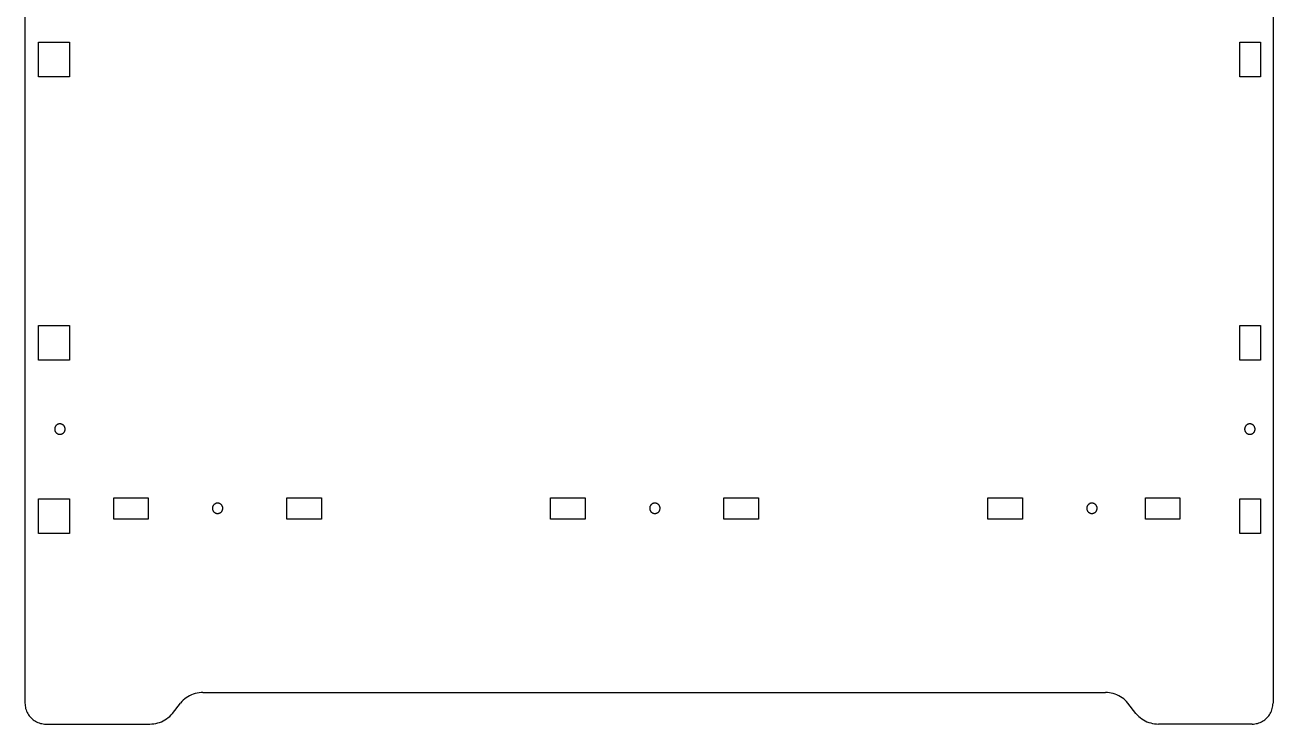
# Model space of a CAD drawing. Header units: centimetres. Extents: x 0 to 166, y 0 to 213.
# Drawn here: x 129.29 to 165.29, y 40.52 to 60.69 of the extents above; entities that cross this region are included whole.
import ezdxf

# ---------------------------------------------------------------- set-up
doc = ezdxf.new("R2010")
doc.units = ezdxf.units.CM
doc.header["$MEASUREMENT"] = 0
doc.layers.add('222 mks tft28 sbase dual 6mm v2_222 mks tft28 sbase dual 6mm', color=7, linetype='Continuous')

msp = doc.modelspace()

# ---------------------------------------------------------------- linework, layer by layer
at = {"layer": '222 mks tft28 sbase dual 6mm v2_222 mks tft28 sbase dual 6mm'}
for p, q in [((129.291, 79.253), (129.291, 41.122)), ((165.291, 79.253), (165.291, 41.122)), ((129.679, 60.193), (130.579, 60.193)), ((129.679, 59.193), (129.679, 60.193)), ((130.579, 60.193), (130.579, 59.193)), ((164.329, 60.193), (164.931, 60.193)), ((164.329, 59.193), (164.329, 60.193)), ((164.931, 60.193), (164.931, 59.193)), ((130.579, 59.193), (129.679, 59.193)), ((164.931, 59.193), (164.329, 59.193)), ((129.679, 52.021), (130.579, 52.021)), ((129.679, 51.021), (129.679, 52.021)), ((130.579, 52.021), (130.579, 51.021)), ((164.329, 52.021), (164.931, 52.021)), ((164.329, 51.021), (164.329, 52.021)), ((164.931, 52.021), (164.931, 51.021)), ((130.579, 51.021), (129.679, 51.021)), ((164.931, 51.021), (164.329, 51.021)), ((130.15, 49.049), (130.149, 49.04)), ((130.149, 49.04), (130.149, 49.03)), ((130.149, 49.03), (130.149, 49.02)), ((130.149, 49.02), (130.15, 49.01)), ((130.152, 49.059), (130.15, 49.049)), ((130.15, 49.01), (130.152, 49.001)), ((130.154, 49.069), (130.152, 49.059)), ((130.152, 49.001), (130.154, 48.991)), ((130.157, 49.078), (130.154, 49.069)), ((130.154, 48.991), (130.157, 48.982)), ((130.16, 49.087), (130.157, 49.078)), ((130.157, 48.982), (130.16, 48.972)), ((130.164, 49.096), (130.16, 49.087)), ((130.16, 48.972), (130.164, 48.963)), ((130.169, 49.105), (130.164, 49.096)), ((130.164, 48.963), (130.169, 48.955)), ((130.174, 49.113), (130.169, 49.105)), ((130.18, 49.121), (130.174, 49.113)), ((130.186, 49.129), (130.18, 49.121)), ((130.193, 49.136), (130.186, 49.129)), ((130.2, 49.143), (130.193, 49.136)), ((130.208, 49.149), (130.2, 49.143)), ((130.216, 49.154), (130.208, 49.149)), ((130.224, 49.16), (130.216, 49.154)), ((130.233, 49.164), (130.224, 49.16)), ((130.242, 49.168), (130.233, 49.164)), ((130.251, 49.172), (130.242, 49.168)), ((130.26, 49.175), (130.251, 49.172)), ((130.27, 49.177), (130.26, 49.175)), ((130.279, 49.178), (130.27, 49.177)), ((130.289, 49.179), (130.279, 49.178)), ((130.299, 49.18), (130.289, 49.179)), ((130.309, 49.179), (130.299, 49.18)), ((130.318, 49.178), (130.309, 49.179)), ((130.328, 49.177), (130.318, 49.178)), ((130.338, 49.175), (130.328, 49.177)), ((130.347, 49.172), (130.338, 49.175)), ((130.356, 49.168), (130.347, 49.172)), ((130.365, 49.164), (130.356, 49.168)), ((130.374, 49.16), (130.365, 49.164)), ((130.382, 49.154), (130.374, 49.16)), ((130.39, 49.149), (130.382, 49.154)), ((130.398, 49.143), (130.39, 49.149)), ((130.405, 49.136), (130.398, 49.143)), ((130.412, 49.129), (130.405, 49.136)), ((130.418, 49.121), (130.412, 49.129)), ((130.424, 49.113), (130.418, 49.121)), ((130.429, 49.105), (130.424, 49.113)), ((130.433, 49.096), (130.429, 49.105)), ((130.429, 48.955), (130.433, 48.963)), ((130.437, 49.087), (130.433, 49.096)), ((130.433, 48.963), (130.437, 48.972)), ((130.441, 49.078), (130.437, 49.087)), ((130.437, 48.972), (130.441, 48.982)), ((130.444, 49.069), (130.441, 49.078)), ((130.441, 48.982), (130.444, 48.991)), ((130.446, 49.059), (130.444, 49.069)), ((130.444, 48.991), (130.446, 49.001)), ((130.448, 49.049), (130.446, 49.059)), ((130.446, 49.001), (130.448, 49.01)), ((130.449, 49.04), (130.448, 49.049)), ((130.448, 49.01), (130.449, 49.02)), ((130.449, 49.03), (130.449, 49.04)), ((130.449, 49.02), (130.449, 49.03)), ((164.473, 49.049), (164.472, 49.04)), ((164.472, 49.04), (164.472, 49.03)), ((164.472, 49.03), (164.472, 49.02)), ((164.472, 49.02), (164.473, 49.01)), ((164.475, 49.059), (164.473, 49.049)), ((164.473, 49.01), (164.475, 49.001)), ((164.477, 49.069), (164.475, 49.059)), ((164.475, 49.001), (164.477, 48.991)), ((164.48, 49.078), (164.477, 49.069)), ((164.477, 48.991), (164.48, 48.982)), ((164.483, 49.087), (164.48, 49.078)), ((164.48, 48.982), (164.483, 48.972)), ((164.487, 49.096), (164.483, 49.087)), ((164.483, 48.972), (164.487, 48.963)), ((164.492, 49.105), (164.487, 49.096)), ((164.487, 48.963), (164.492, 48.955)), ((164.497, 49.113), (164.492, 49.105)), ((164.503, 49.121), (164.497, 49.113)), ((164.509, 49.129), (164.503, 49.121)), ((164.516, 49.136), (164.509, 49.129)), ((164.523, 49.143), (164.516, 49.136)), ((164.531, 49.149), (164.523, 49.143)), ((164.538, 49.154), (164.531, 49.149)), ((164.547, 49.16), (164.538, 49.154)), ((164.555, 49.164), (164.547, 49.16)), ((164.564, 49.168), (164.555, 49.164)), ((164.574, 49.172), (164.564, 49.168)), ((164.583, 49.175), (164.574, 49.172)), ((164.593, 49.177), (164.583, 49.175)), ((164.602, 49.178), (164.593, 49.177)), ((164.612, 49.179), (164.602, 49.178)), ((164.622, 49.18), (164.612, 49.179)), ((164.632, 49.179), (164.622, 49.18)), ((164.641, 49.178), (164.632, 49.179)), ((164.651, 49.177), (164.641, 49.178)), ((164.661, 49.175), (164.651, 49.177)), ((164.67, 49.172), (164.661, 49.175)), ((164.679, 49.168), (164.67, 49.172)), ((164.688, 49.164), (164.679, 49.168)), ((164.697, 49.16), (164.688, 49.164)), ((164.705, 49.154), (164.697, 49.16)), ((164.713, 49.149), (164.705, 49.154)), ((164.721, 49.143), (164.713, 49.149)), ((164.728, 49.136), (164.721, 49.143)), ((164.735, 49.129), (164.728, 49.136)), ((164.741, 49.121), (164.735, 49.129)), ((164.747, 49.113), (164.741, 49.121)), ((164.752, 49.105), (164.747, 49.113)), ((164.756, 49.096), (164.752, 49.105)), ((164.752, 48.955), (164.756, 48.963)), ((164.76, 49.087), (164.756, 49.096)), ((164.756, 48.963), (164.76, 48.972)), ((164.764, 49.078), (164.76, 49.087)), ((164.76, 48.972), (164.764, 48.982)), ((164.767, 49.069), (164.764, 49.078)), ((164.764, 48.982), (164.767, 48.991)), ((164.769, 49.059), (164.767, 49.069)), ((164.767, 48.991), (164.769, 49.001)), ((164.771, 49.049), (164.769, 49.059)), ((164.769, 49.001), (164.771, 49.01)), ((164.772, 49.04), (164.771, 49.049)), ((164.771, 49.01), (164.772, 49.02)), ((164.772, 49.03), (164.772, 49.04)), ((164.772, 49.02), (164.772, 49.03)), ((130.169, 48.955), (130.174, 48.946)), ((130.174, 48.946), (130.18, 48.938)), ((130.18, 48.938), (130.186, 48.931)), ((130.186, 48.931), (130.193, 48.924)), ((130.193, 48.924), (130.2, 48.917)), ((130.2, 48.917), (130.208, 48.911)), ((130.208, 48.911), (130.216, 48.905)), ((130.216, 48.905), (130.224, 48.9)), ((130.224, 48.9), (130.233, 48.895)), ((130.233, 48.895), (130.242, 48.891)), ((130.242, 48.891), (130.251, 48.888)), ((130.251, 48.888), (130.26, 48.885)), ((130.26, 48.885), (130.27, 48.883)), ((130.27, 48.883), (130.279, 48.881)), ((130.279, 48.881), (130.289, 48.88)), ((130.289, 48.88), (130.299, 48.88)), ((130.299, 48.88), (130.309, 48.88)), ((130.309, 48.88), (130.318, 48.881)), ((130.318, 48.881), (130.328, 48.883)), ((130.328, 48.883), (130.338, 48.885)), ((130.338, 48.885), (130.347, 48.888)), ((130.347, 48.888), (130.356, 48.891)), ((130.356, 48.891), (130.365, 48.895)), ((130.365, 48.895), (130.374, 48.9)), ((130.374, 48.9), (130.382, 48.905)), ((130.382, 48.905), (130.39, 48.911)), ((130.39, 48.911), (130.398, 48.917)), ((130.398, 48.917), (130.405, 48.924)), ((130.405, 48.924), (130.412, 48.931)), ((130.412, 48.931), (130.418, 48.938)), ((130.418, 48.938), (130.424, 48.946)), ((130.424, 48.946), (130.429, 48.955)), ((164.492, 48.955), (164.497, 48.946)), ((164.497, 48.946), (164.503, 48.938)), ((164.503, 48.938), (164.509, 48.931)), ((164.509, 48.931), (164.516, 48.924)), ((164.516, 48.924), (164.523, 48.917)), ((164.523, 48.917), (164.531, 48.911)), ((164.531, 48.911), (164.538, 48.905)), ((164.538, 48.905), (164.547, 48.9)), ((164.547, 48.9), (164.555, 48.895)), ((164.555, 48.895), (164.564, 48.891)), ((164.564, 48.891), (164.574, 48.888)), ((164.574, 48.888), (164.583, 48.885)), ((164.583, 48.885), (164.593, 48.883)), ((164.593, 48.883), (164.602, 48.881)), ((164.602, 48.881), (164.612, 48.88)), ((164.612, 48.88), (164.622, 48.88)), ((164.622, 48.88), (164.632, 48.88)), ((164.632, 48.88), (164.641, 48.881)), ((164.641, 48.881), (164.651, 48.883)), ((164.651, 48.883), (164.661, 48.885)), ((164.661, 48.885), (164.67, 48.888)), ((164.67, 48.888), (164.679, 48.891)), ((164.679, 48.891), (164.688, 48.895)), ((164.688, 48.895), (164.697, 48.9)), ((164.697, 48.9), (164.705, 48.905)), ((164.705, 48.905), (164.713, 48.911)), ((164.713, 48.911), (164.721, 48.917)), ((164.721, 48.917), (164.728, 48.924)), ((164.728, 48.924), (164.735, 48.931)), ((164.735, 48.931), (164.741, 48.938)), ((164.741, 48.938), (164.747, 48.946)), ((164.747, 48.946), (164.752, 48.955)), ((129.679, 47.021), (130.579, 47.021)), ((129.679, 46.021), (129.679, 47.021)), ((130.579, 47.021), (130.579, 46.021)), ((131.857, 47.051), (132.841, 47.051)), ((131.857, 46.431), (131.857, 47.051)), ((132.841, 47.051), (132.841, 46.431)), ((134.71, 46.802), (134.706, 46.793)), ((134.714, 46.811), (134.71, 46.802)), ((134.718, 46.819), (134.714, 46.811)), ((134.723, 46.828), (134.718, 46.819)), ((134.729, 46.836), (134.723, 46.828)), ((134.735, 46.843), (134.729, 46.836)), ((134.742, 46.85), (134.735, 46.843)), ((134.749, 46.857), (134.742, 46.85)), ((134.757, 46.863), (134.749, 46.857)), ((134.765, 46.869), (134.757, 46.863)), ((134.773, 46.874), (134.765, 46.869)), ((134.782, 46.879), (134.773, 46.874)), ((134.791, 46.883), (134.782, 46.879)), ((134.8, 46.886), (134.791, 46.883)), ((134.809, 46.889), (134.8, 46.886)), ((134.819, 46.892), (134.809, 46.889)), ((134.829, 46.893), (134.819, 46.892)), ((134.838, 46.894), (134.829, 46.893)), ((134.848, 46.894), (134.838, 46.894)), ((134.858, 46.894), (134.848, 46.894)), ((134.868, 46.893), (134.858, 46.894)), ((134.877, 46.892), (134.868, 46.893)), ((134.887, 46.889), (134.877, 46.892)), ((134.896, 46.886), (134.887, 46.889)), ((134.906, 46.883), (134.896, 46.886)), ((134.914, 46.879), (134.906, 46.883)), ((134.923, 46.874), (134.914, 46.879)), ((134.931, 46.869), (134.923, 46.874)), ((134.939, 46.863), (134.931, 46.869)), ((134.947, 46.857), (134.939, 46.863)), ((134.954, 46.85), (134.947, 46.857)), ((134.961, 46.843), (134.954, 46.85)), ((134.967, 46.836), (134.961, 46.843)), ((134.973, 46.828), (134.967, 46.836)), ((134.978, 46.819), (134.973, 46.828)), ((134.983, 46.811), (134.978, 46.819)), ((134.987, 46.802), (134.983, 46.811)), ((134.99, 46.793), (134.987, 46.802)), ((136.846, 47.051), (137.841, 47.051)), ((136.846, 46.431), (136.846, 47.051)), ((137.841, 47.051), (137.841, 46.431)), ((144.454, 46.431), (144.454, 47.051)), ((144.454, 47.051), (145.451, 47.051)), ((145.451, 47.051), (145.451, 46.431)), ((147.322, 46.802), (147.319, 46.793)), ((147.326, 46.811), (147.322, 46.802)), ((147.331, 46.819), (147.326, 46.811)), ((147.336, 46.828), (147.331, 46.819)), ((147.342, 46.836), (147.336, 46.828)), ((147.348, 46.843), (147.342, 46.836)), ((147.355, 46.85), (147.348, 46.843)), ((147.362, 46.857), (147.355, 46.85)), ((147.369, 46.863), (147.362, 46.857)), ((147.377, 46.869), (147.369, 46.863)), ((147.386, 46.874), (147.377, 46.869)), ((147.394, 46.879), (147.386, 46.874)), ((147.403, 46.883), (147.394, 46.879)), ((147.412, 46.886), (147.403, 46.883)), ((147.422, 46.889), (147.412, 46.886)), ((147.431, 46.892), (147.422, 46.889)), ((147.441, 46.893), (147.431, 46.892)), ((147.451, 46.894), (147.441, 46.893)), ((147.461, 46.894), (147.451, 46.894)), ((147.47, 46.894), (147.461, 46.894)), ((147.48, 46.893), (147.47, 46.894)), ((147.49, 46.892), (147.48, 46.893)), ((147.499, 46.889), (147.49, 46.892)), ((147.509, 46.886), (147.499, 46.889)), ((147.518, 46.883), (147.509, 46.886)), ((147.527, 46.879), (147.518, 46.883)), ((147.536, 46.874), (147.527, 46.879)), ((147.544, 46.869), (147.536, 46.874)), ((147.552, 46.863), (147.544, 46.869)), ((147.56, 46.857), (147.552, 46.863)), ((147.567, 46.85), (147.56, 46.857)), ((147.573, 46.843), (147.567, 46.85)), ((147.58, 46.836), (147.573, 46.843)), ((147.585, 46.828), (147.58, 46.836)), ((147.591, 46.819), (147.585, 46.828)), ((147.595, 46.811), (147.591, 46.819)), ((147.599, 46.802), (147.595, 46.811)), ((147.603, 46.793), (147.599, 46.802)), ((149.453, 47.051), (150.451, 47.051)), ((149.453, 46.431), (149.453, 47.051)), ((150.451, 47.051), (150.451, 46.431)), ((157.061, 47.051), (158.06, 47.051)), ((157.061, 46.431), (157.061, 47.051)), ((158.06, 47.051), (158.06, 46.431)), ((159.929, 46.802), (159.925, 46.793)), ((159.933, 46.811), (159.929, 46.802)), ((159.937, 46.819), (159.933, 46.811)), ((159.943, 46.828), (159.937, 46.819)), ((159.948, 46.836), (159.943, 46.828)), ((159.955, 46.843), (159.948, 46.836)), ((159.961, 46.85), (159.955, 46.843)), ((159.968, 46.857), (159.961, 46.85)), ((159.976, 46.863), (159.968, 46.857)), ((159.984, 46.869), (159.976, 46.863)), ((159.992, 46.874), (159.984, 46.869)), ((160.001, 46.879), (159.992, 46.874)), ((160.01, 46.883), (160.001, 46.879)), ((160.019, 46.886), (160.01, 46.883)), ((160.029, 46.889), (160.019, 46.886)), ((160.038, 46.892), (160.029, 46.889)), ((160.048, 46.893), (160.038, 46.892)), ((160.058, 46.894), (160.048, 46.893)), ((160.067, 46.894), (160.058, 46.894)), ((160.077, 46.894), (160.067, 46.894)), ((160.087, 46.893), (160.077, 46.894)), ((160.097, 46.892), (160.087, 46.893)), ((160.106, 46.889), (160.097, 46.892)), ((160.116, 46.886), (160.106, 46.889)), ((160.125, 46.883), (160.116, 46.886)), ((160.134, 46.879), (160.125, 46.883)), ((160.142, 46.874), (160.134, 46.879)), ((160.151, 46.869), (160.142, 46.874)), ((160.159, 46.863), (160.151, 46.869)), ((160.166, 46.857), (160.159, 46.863)), ((160.173, 46.85), (160.166, 46.857)), ((160.18, 46.843), (160.173, 46.85)), ((160.186, 46.836), (160.18, 46.843)), ((160.192, 46.828), (160.186, 46.836)), ((160.197, 46.819), (160.192, 46.828)), ((160.202, 46.811), (160.197, 46.819)), ((160.206, 46.802), (160.202, 46.811)), ((160.209, 46.793), (160.206, 46.802)), ((161.614, 47.051), (162.599, 47.051)), ((161.614, 46.431), (161.614, 47.051)), ((162.599, 47.051), (162.599, 46.431)), ((164.329, 47.021), (164.931, 47.021)), ((164.329, 46.021), (164.329, 47.021)), ((164.931, 47.021), (164.931, 46.021)), ((134.699, 46.764), (134.698, 46.754)), ((134.698, 46.754), (134.698, 46.744)), ((134.698, 46.744), (134.698, 46.735)), ((134.698, 46.735), (134.699, 46.725)), ((134.701, 46.774), (134.699, 46.764)), ((134.699, 46.725), (134.701, 46.715)), ((134.703, 46.783), (134.701, 46.774)), ((134.701, 46.715), (134.703, 46.706)), ((134.706, 46.793), (134.703, 46.783)), ((134.703, 46.706), (134.706, 46.696)), ((134.706, 46.696), (134.71, 46.687)), ((134.71, 46.687), (134.714, 46.678)), ((134.714, 46.678), (134.718, 46.669)), ((134.718, 46.669), (134.723, 46.661)), ((134.723, 46.661), (134.729, 46.653)), ((134.729, 46.653), (134.735, 46.646)), ((134.735, 46.646), (134.742, 46.638)), ((134.742, 46.638), (134.749, 46.632)), ((134.749, 46.632), (134.757, 46.625)), ((134.757, 46.625), (134.765, 46.62)), ((134.765, 46.62), (134.773, 46.615)), ((134.773, 46.615), (134.782, 46.61)), ((134.782, 46.61), (134.791, 46.606)), ((134.791, 46.606), (134.8, 46.602)), ((134.8, 46.602), (134.809, 46.6)), ((134.809, 46.6), (134.819, 46.597)), ((134.819, 46.597), (134.829, 46.596)), ((134.829, 46.596), (134.838, 46.595)), ((134.838, 46.595), (134.848, 46.594)), ((134.848, 46.594), (134.858, 46.595)), ((134.858, 46.595), (134.868, 46.596)), ((134.868, 46.596), (134.877, 46.597)), ((134.877, 46.597), (134.887, 46.6)), ((134.887, 46.6), (134.896, 46.602)), ((134.896, 46.602), (134.906, 46.606)), ((134.906, 46.606), (134.914, 46.61)), ((134.914, 46.61), (134.923, 46.615)), ((134.923, 46.615), (134.931, 46.62)), ((134.931, 46.62), (134.939, 46.625)), ((134.939, 46.625), (134.947, 46.632)), ((134.947, 46.632), (134.954, 46.638)), ((134.954, 46.638), (134.961, 46.646)), ((134.961, 46.646), (134.967, 46.653)), ((134.967, 46.653), (134.973, 46.661)), ((134.973, 46.661), (134.978, 46.669)), ((134.978, 46.669), (134.983, 46.678)), ((134.983, 46.678), (134.987, 46.687)), ((134.987, 46.687), (134.99, 46.696)), ((134.993, 46.783), (134.99, 46.793)), ((134.99, 46.696), (134.993, 46.706)), ((134.995, 46.774), (134.993, 46.783)), ((134.993, 46.706), (134.995, 46.715)), ((134.997, 46.764), (134.995, 46.774)), ((134.995, 46.715), (134.997, 46.725)), ((134.998, 46.754), (134.997, 46.764)), ((134.997, 46.725), (134.998, 46.735)), ((134.998, 46.744), (134.998, 46.754)), ((134.998, 46.735), (134.998, 46.744)), ((147.312, 46.764), (147.311, 46.754)), ((147.311, 46.754), (147.311, 46.744)), ((147.311, 46.744), (147.311, 46.735)), ((147.311, 46.735), (147.312, 46.725)), ((147.314, 46.774), (147.312, 46.764)), ((147.312, 46.725), (147.314, 46.715)), ((147.316, 46.783), (147.314, 46.774)), ((147.314, 46.715), (147.316, 46.706)), ((147.319, 46.793), (147.316, 46.783)), ((147.316, 46.706), (147.319, 46.696)), ((147.319, 46.696), (147.322, 46.687)), ((147.322, 46.687), (147.326, 46.678)), ((147.326, 46.678), (147.331, 46.669)), ((147.331, 46.669), (147.336, 46.661)), ((147.336, 46.661), (147.342, 46.653)), ((147.342, 46.653), (147.348, 46.646)), ((147.348, 46.646), (147.355, 46.638)), ((147.355, 46.638), (147.362, 46.632)), ((147.362, 46.632), (147.369, 46.625)), ((147.369, 46.625), (147.377, 46.62)), ((147.377, 46.62), (147.386, 46.615)), ((147.386, 46.615), (147.394, 46.61)), ((147.394, 46.61), (147.403, 46.606)), ((147.403, 46.606), (147.412, 46.602)), ((147.412, 46.602), (147.422, 46.6)), ((147.422, 46.6), (147.431, 46.597)), ((147.431, 46.597), (147.441, 46.596)), ((147.441, 46.596), (147.451, 46.595)), ((147.451, 46.595), (147.461, 46.594)), ((147.461, 46.594), (147.47, 46.595)), ((147.47, 46.595), (147.48, 46.596)), ((147.48, 46.596), (147.49, 46.597)), ((147.49, 46.597), (147.499, 46.6)), ((147.499, 46.6), (147.509, 46.602)), ((147.509, 46.602), (147.518, 46.606)), ((147.518, 46.606), (147.527, 46.61)), ((147.527, 46.61), (147.536, 46.615)), ((147.536, 46.615), (147.544, 46.62)), ((147.544, 46.62), (147.552, 46.625)), ((147.552, 46.625), (147.56, 46.632)), ((147.56, 46.632), (147.567, 46.638)), ((147.567, 46.638), (147.573, 46.646)), ((147.573, 46.646), (147.58, 46.653)), ((147.58, 46.653), (147.585, 46.661)), ((147.585, 46.661), (147.591, 46.669)), ((147.591, 46.669), (147.595, 46.678)), ((147.595, 46.678), (147.599, 46.687)), ((147.599, 46.687), (147.603, 46.696)), ((147.606, 46.783), (147.603, 46.793)), ((147.603, 46.696), (147.606, 46.706)), ((147.608, 46.774), (147.606, 46.783)), ((147.606, 46.706), (147.608, 46.715)), ((147.609, 46.764), (147.608, 46.774)), ((147.608, 46.715), (147.609, 46.725)), ((147.61, 46.754), (147.609, 46.764)), ((147.609, 46.725), (147.61, 46.735)), ((147.611, 46.744), (147.61, 46.754)), ((147.61, 46.735), (147.611, 46.744)), ((159.918, 46.754), (159.917, 46.744)), ((159.917, 46.744), (159.918, 46.735)), ((159.919, 46.764), (159.918, 46.754)), ((159.918, 46.735), (159.919, 46.725)), ((159.92, 46.774), (159.919, 46.764)), ((159.919, 46.725), (159.92, 46.715)), ((159.922, 46.783), (159.92, 46.774)), ((159.92, 46.715), (159.922, 46.706)), ((159.925, 46.793), (159.922, 46.783)), ((159.922, 46.706), (159.925, 46.696)), ((159.925, 46.696), (159.929, 46.687)), ((159.929, 46.687), (159.933, 46.678)), ((159.933, 46.678), (159.937, 46.669)), ((159.937, 46.669), (159.943, 46.661)), ((159.943, 46.661), (159.948, 46.653)), ((159.948, 46.653), (159.955, 46.646)), ((159.955, 46.646), (159.961, 46.638)), ((159.961, 46.638), (159.968, 46.632)), ((159.968, 46.632), (159.976, 46.625)), ((159.976, 46.625), (159.984, 46.62)), ((159.984, 46.62), (159.992, 46.615)), ((159.992, 46.615), (160.001, 46.61)), ((160.001, 46.61), (160.01, 46.606)), ((160.01, 46.606), (160.019, 46.602)), ((160.019, 46.602), (160.029, 46.6)), ((160.029, 46.6), (160.038, 46.597)), ((160.038, 46.597), (160.048, 46.596)), ((160.048, 46.596), (160.058, 46.595)), ((160.058, 46.595), (160.067, 46.594)), ((160.067, 46.594), (160.077, 46.595)), ((160.077, 46.595), (160.087, 46.596)), ((160.087, 46.596), (160.097, 46.597)), ((160.097, 46.597), (160.106, 46.6)), ((160.106, 46.6), (160.116, 46.602)), ((160.116, 46.602), (160.125, 46.606)), ((160.125, 46.606), (160.134, 46.61)), ((160.134, 46.61), (160.142, 46.615)), ((160.142, 46.615), (160.151, 46.62)), ((160.151, 46.62), (160.159, 46.625)), ((160.159, 46.625), (160.166, 46.632)), ((160.166, 46.632), (160.173, 46.638)), ((160.173, 46.638), (160.18, 46.646)), ((160.18, 46.646), (160.186, 46.653)), ((160.186, 46.653), (160.192, 46.661)), ((160.192, 46.661), (160.197, 46.669)), ((160.197, 46.669), (160.202, 46.678)), ((160.202, 46.678), (160.206, 46.687)), ((160.206, 46.687), (160.209, 46.696)), ((160.212, 46.783), (160.209, 46.793)), ((160.209, 46.696), (160.212, 46.706)), ((160.214, 46.774), (160.212, 46.783)), ((160.212, 46.706), (160.214, 46.715)), ((160.216, 46.764), (160.214, 46.774)), ((160.214, 46.715), (160.216, 46.725)), ((160.217, 46.754), (160.216, 46.764)), ((160.216, 46.725), (160.217, 46.735)), ((160.217, 46.744), (160.217, 46.754)), ((160.217, 46.735), (160.217, 46.744)), ((132.841, 46.431), (131.857, 46.431)), ((137.841, 46.431), (136.846, 46.431)), ((145.451, 46.431), (144.454, 46.431)), ((150.451, 46.431), (149.453, 46.431)), ((158.06, 46.431), (157.061, 46.431)), ((162.599, 46.431), (161.614, 46.431)), ((130.579, 46.021), (129.679, 46.021)), ((164.931, 46.021), (164.329, 46.021)), ((134.201, 41.401), (134.146, 41.384)), ((134.256, 41.414), (134.201, 41.401)), ((134.312, 41.423), (134.256, 41.414)), ((134.369, 41.429), (134.312, 41.423)), ((134.426, 41.431), (134.369, 41.429)), ((134.426, 41.431), (160.455, 41.431)), ((160.512, 41.429), (160.455, 41.431)), ((160.569, 41.423), (160.512, 41.429)), ((160.625, 41.414), (160.569, 41.423)), ((160.681, 41.401), (160.625, 41.414)), ((160.735, 41.384), (160.681, 41.401)), ((129.291, 41.122), (129.292, 41.083)), ((129.292, 41.083), (129.296, 41.044)), ((129.296, 41.044), (129.302, 41.005)), ((133.546, 40.826), (133.775, 41.127)), ((133.813, 41.17), (133.775, 41.127)), ((133.854, 41.21), (133.813, 41.17)), ((133.898, 41.247), (133.854, 41.21)), ((133.943, 41.281), (133.898, 41.247)), ((133.991, 41.311), (133.943, 41.281)), ((134.041, 41.339), (133.991, 41.311)), ((134.093, 41.363), (134.041, 41.339)), ((134.146, 41.384), (134.093, 41.363)), ((160.788, 41.363), (160.735, 41.384)), ((160.84, 41.339), (160.788, 41.363)), ((160.89, 41.311), (160.84, 41.339)), ((160.938, 41.281), (160.89, 41.311)), ((160.984, 41.247), (160.938, 41.281)), ((161.027, 41.21), (160.984, 41.247)), ((161.068, 41.17), (161.027, 41.21)), ((161.106, 41.127), (161.068, 41.17)), ((161.336, 40.826), (161.106, 41.127)), ((165.279, 41.005), (165.286, 41.044)), ((165.286, 41.044), (165.289, 41.083)), ((165.289, 41.083), (165.291, 41.122)), ((129.302, 41.005), (129.311, 40.967)), ((129.311, 40.967), (129.323, 40.929)), ((129.323, 40.929), (129.336, 40.892)), ((129.336, 40.892), (129.353, 40.857)), ((129.353, 40.857), (129.371, 40.822)), ((129.371, 40.822), (129.392, 40.789)), ((129.392, 40.789), (129.415, 40.757)), ((129.415, 40.757), (129.44, 40.726)), ((129.44, 40.726), (129.466, 40.698)), ((129.466, 40.698), (129.495, 40.671)), ((133.377, 40.672), (133.423, 40.706)), ((133.423, 40.706), (133.467, 40.743)), ((133.467, 40.743), (133.507, 40.783)), ((133.507, 40.783), (133.546, 40.826)), ((161.336, 40.826), (161.374, 40.783)), ((161.374, 40.783), (161.415, 40.743)), ((161.415, 40.743), (161.458, 40.706)), ((161.458, 40.706), (161.504, 40.672)), ((165.086, 40.671), (165.115, 40.698)), ((165.115, 40.698), (165.142, 40.726)), ((165.142, 40.726), (165.167, 40.757)), ((165.167, 40.757), (165.19, 40.789)), ((165.19, 40.789), (165.21, 40.822)), ((165.21, 40.822), (165.229, 40.857)), ((165.229, 40.857), (165.245, 40.892)), ((165.245, 40.892), (165.259, 40.929)), ((165.259, 40.929), (165.27, 40.967)), ((165.27, 40.967), (165.279, 41.005)), ((129.495, 40.671), (129.526, 40.646)), ((129.526, 40.646), (129.557, 40.623)), ((129.557, 40.623), (129.591, 40.602)), ((129.591, 40.602), (129.625, 40.584)), ((129.625, 40.584), (129.661, 40.568)), ((129.661, 40.568), (129.698, 40.554)), ((129.698, 40.554), (129.735, 40.542)), ((129.735, 40.542), (129.774, 40.533)), ((129.774, 40.533), (129.812, 40.527)), ((129.812, 40.527), (129.852, 40.523)), ((129.852, 40.523), (129.891, 40.522)), ((129.891, 40.522), (132.894, 40.522)), ((132.894, 40.522), (132.951, 40.524)), ((132.951, 40.524), (133.008, 40.53)), ((133.008, 40.53), (133.064, 40.539)), ((133.064, 40.539), (133.12, 40.552)), ((133.12, 40.552), (133.174, 40.569)), ((133.174, 40.569), (133.228, 40.59)), ((133.228, 40.59), (133.279, 40.614)), ((133.279, 40.614), (133.329, 40.642)), ((133.329, 40.642), (133.377, 40.672)), ((161.504, 40.672), (161.552, 40.642)), ((161.552, 40.642), (161.602, 40.614)), ((161.602, 40.614), (161.654, 40.59)), ((161.654, 40.59), (161.707, 40.569)), ((161.707, 40.569), (161.762, 40.552)), ((161.762, 40.552), (161.817, 40.539)), ((161.817, 40.539), (161.873, 40.53)), ((161.873, 40.53), (161.93, 40.524)), ((161.93, 40.524), (161.987, 40.522)), ((164.691, 40.522), (161.987, 40.522)), ((164.691, 40.522), (164.73, 40.523)), ((164.73, 40.523), (164.769, 40.527)), ((164.769, 40.527), (164.808, 40.533)), ((164.808, 40.533), (164.846, 40.542)), ((164.846, 40.542), (164.884, 40.554)), ((164.884, 40.554), (164.92, 40.568)), ((164.92, 40.568), (164.956, 40.584)), ((164.956, 40.584), (164.991, 40.602)), ((164.991, 40.602), (165.024, 40.623)), ((165.024, 40.623), (165.056, 40.646)), ((165.056, 40.646), (165.086, 40.671))]:
    msp.add_line(p, q, dxfattribs=at)

doc.saveas('drawing.dxf')
